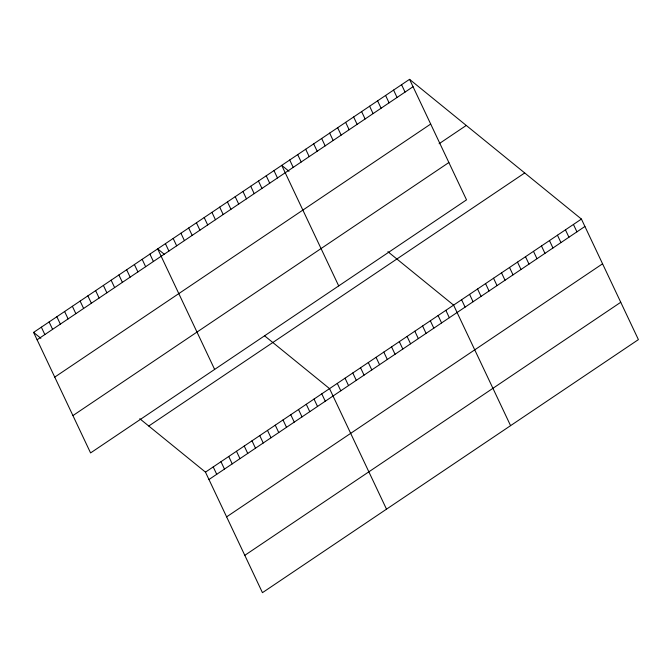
<?xml version="1.0" encoding="UTF-8"?>
<svg xmlns="http://www.w3.org/2000/svg" width="672" height="672" viewBox="0 0 672 672"><rect width="100%" height="100%" fill="white"/><g stroke="black" fill="none" stroke-linecap="round" stroke-linejoin="round"><path stroke-width="1.01" d="M409.55 79.33L466.528 199.861L90.577 452.928L33.6 332.388L409.55 79.33L581.423 219.072L638.4 339.612L262.45 592.67L205.472 472.139L139.768 418.715M37.094 339.78L413.045 86.713M54.743 377.118L430.693 124.051M439.11 143.724L466.267 125.446M72.929 415.582L448.879 162.523M148.756 426.023L524.706 172.956M205.472 472.139L581.423 219.072M208.967 479.522L584.917 226.464M226.615 516.869L602.566 263.802M244.801 555.332L620.752 302.274M289.002 171.284L281.728 165.371L338.705 285.902M387.895 251.689L453.6 305.122L510.577 425.653M164.212 254.201L157.668 248.875L214.637 369.415M264.575 335.807L329.54 388.626L386.509 509.166M33.6 332.388L40.874 338.302M573.434 224.456L576.929 231.84M565.446 229.832L568.94 237.216M557.458 235.208L560.952 242.592M549.469 240.584L552.964 247.976M541.481 245.96L544.967 253.352M533.492 251.345L536.978 258.728M525.504 256.721L528.99 264.104M517.516 262.097L521.002 269.48M509.527 267.473L513.013 274.856M501.53 272.849L505.025 280.241M493.542 278.233L497.036 285.617M401.562 84.706L405.056 92.089M485.554 283.609L489.048 290.993M393.574 90.082L397.068 97.465M477.565 288.985L481.06 296.369M385.585 95.458L389.08 102.85M469.577 294.361L473.071 301.745M377.597 100.834L381.083 108.226M461.588 299.737L465.083 307.129M369.608 106.218L373.094 113.602M361.62 111.594L365.106 118.978M445.847 310.338L449.341 317.722M353.632 116.97L357.118 124.354M438.094 315.554L441.588 322.946M345.643 122.346L349.129 129.73M430.34 320.779L433.826 328.163M337.655 127.722L341.141 135.114M422.587 325.996L426.073 333.379M329.658 133.106L333.152 140.49M414.834 331.212L418.32 338.604M321.67 138.482L325.164 145.866M407.072 336.437L410.567 343.82M313.681 143.858L317.176 151.242M399.319 341.653L402.814 349.037M305.693 149.234L309.187 156.618M391.566 346.87L395.06 354.262M297.704 154.61L301.199 162.002M383.813 352.094L387.307 359.478M289.716 159.986L293.21 167.378M376.06 357.311L379.554 364.694M368.306 362.536L371.801 369.919M273.974 170.587L277.469 177.971M360.553 367.752L364.048 375.136M266.221 175.804L269.707 183.196M352.8 372.968L356.286 380.36M258.468 181.028L261.954 188.412M345.047 378.193L348.533 385.577M250.715 186.245L254.201 193.628M337.294 383.41L340.78 390.793M242.962 191.461L246.448 198.853M235.2 196.686L238.694 204.07M321.779 393.851L325.273 401.234M227.447 201.902L230.941 209.294M314.026 399.067L317.52 406.451M219.694 207.127L223.188 214.511M306.272 404.284L309.767 411.676M211.94 212.344L215.435 219.727M298.519 409.508L302.014 416.892M204.187 217.56L207.682 224.952M290.766 414.725L294.26 422.108M196.434 222.785L199.928 230.168M283.013 419.941L286.507 427.333M188.681 228.001L192.175 235.385M275.26 425.166L278.754 432.55M180.928 233.218L184.414 240.61M267.506 430.382L270.992 437.774M173.174 238.442L176.66 245.826M259.753 435.607L263.239 442.991M165.421 243.659L168.907 251.042M252 440.824L255.486 448.207M244.238 446.04L247.733 453.432M149.906 254.1L153.401 261.484M236.485 451.265L239.98 458.648M142.153 259.316L145.648 266.708M228.732 456.481L232.226 463.865M134.4 264.541L137.894 271.925M220.979 461.698L224.473 469.09M126.647 269.758L130.141 277.141M213.226 466.922L216.72 474.306M118.894 274.974L122.388 282.366M111.14 280.199L114.635 287.582M103.387 285.415L106.882 292.799M95.634 290.632L99.12 298.024M87.881 295.856L91.367 303.24M80.128 301.073L83.614 308.456M72.366 306.289L75.86 313.681M64.613 311.514L68.107 318.898M56.86 316.73L60.354 324.122M49.106 321.955L52.601 329.339M41.353 327.172L44.848 334.555"/></g></svg>
